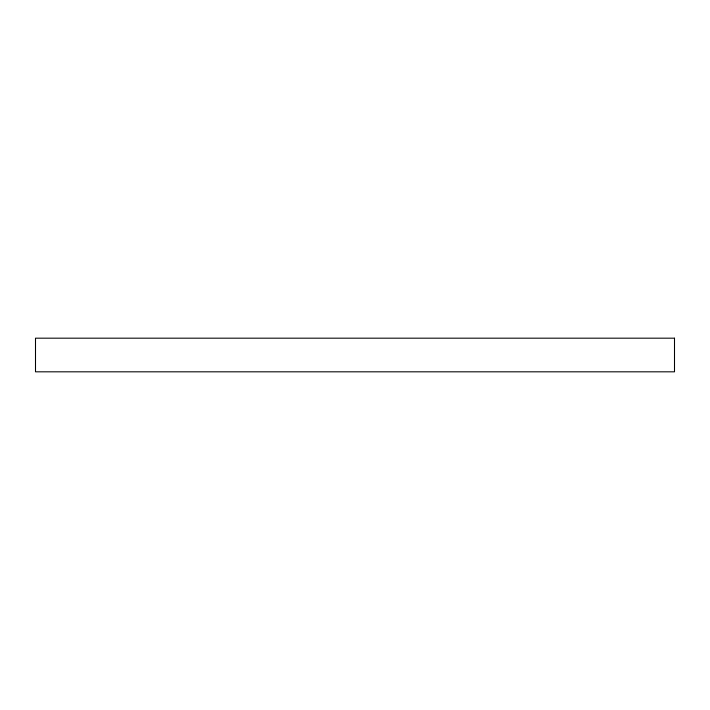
<?xml version="1.0" encoding="UTF-8"?>
<svg xmlns="http://www.w3.org/2000/svg" width="710" height="710" viewBox="0 0 710 710"><rect width="100%" height="100%" fill="white"/><g stroke="black" fill="none" stroke-linecap="round" stroke-linejoin="round"><path stroke-width="1.06" d="M674.5 338.182L35.5 338.182L35.5 371.818L674.5 371.818L674.5 338.182"/></g></svg>
